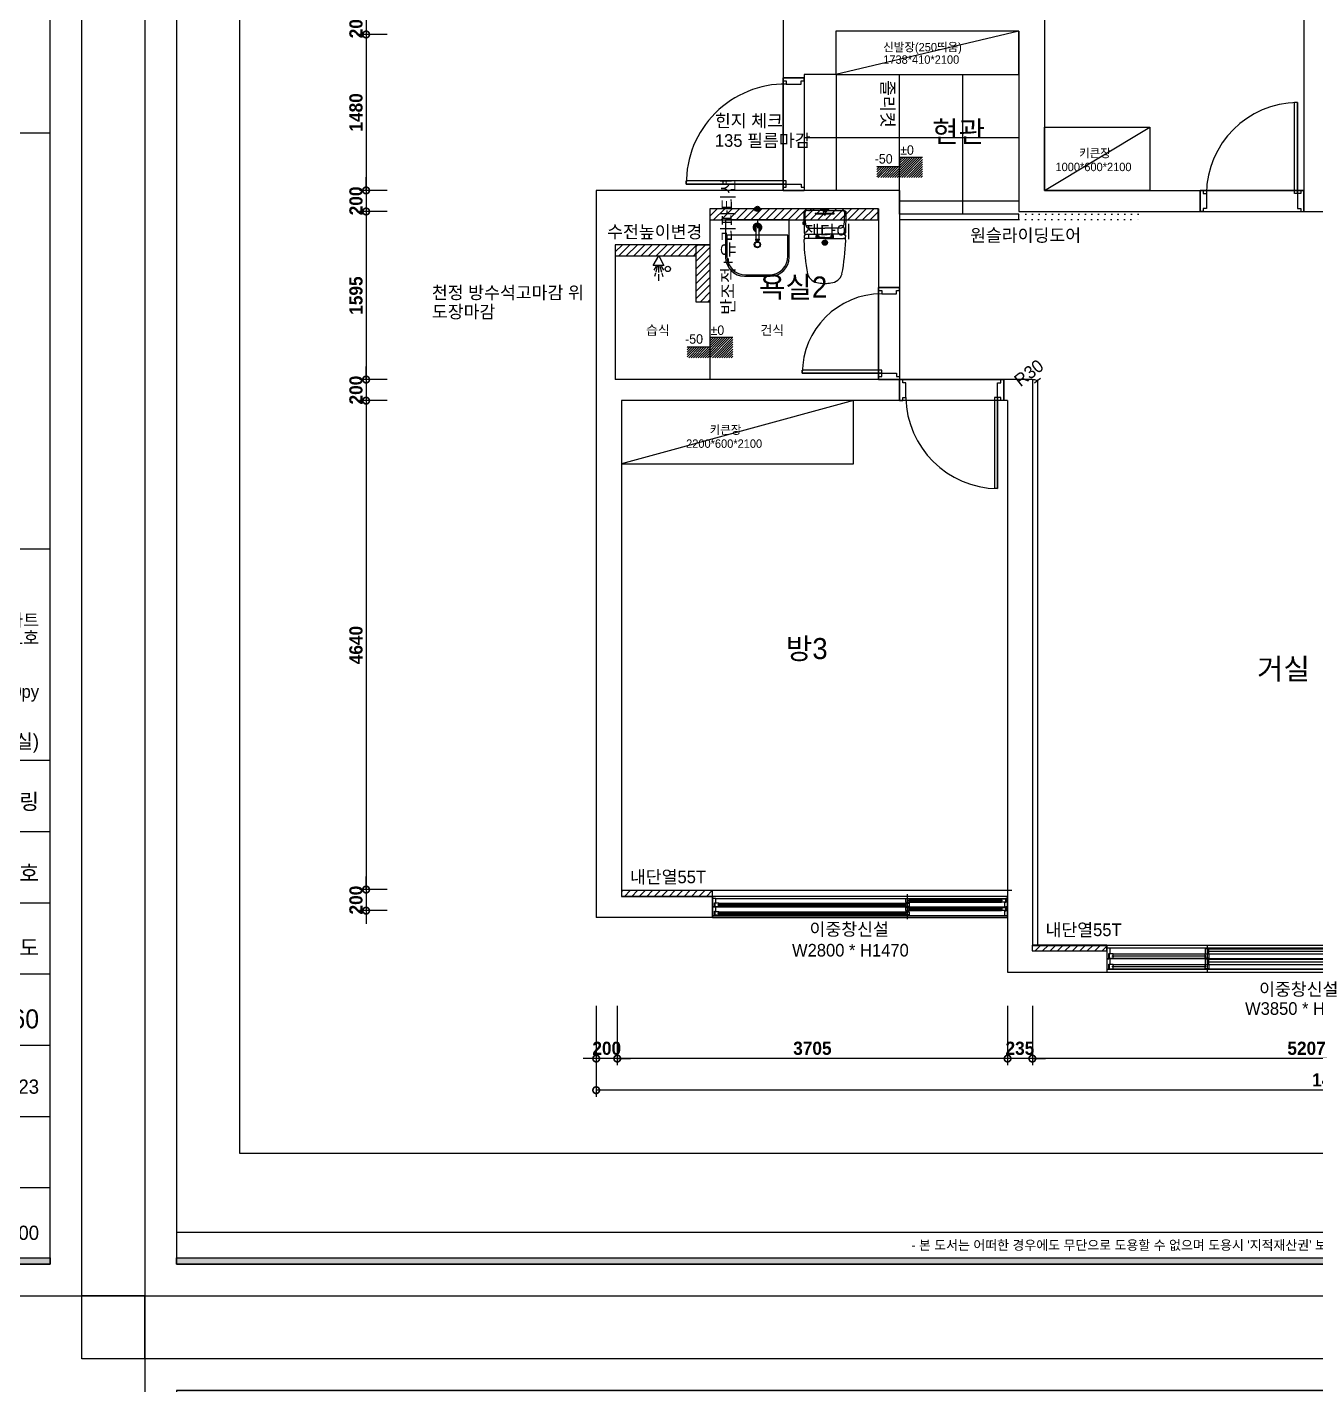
# Model space of a CAD drawing. Header units: inches. Extents: x 4138 to 127072, y -26315 to 43858.
# Drawn here: x 55220 to 67453, y 23128 to 36012 of the extents above; entities that cross this region are included whole.
import ezdxf
from ezdxf.enums import TextEntityAlignment as Align

# ---------------------------------------------------------------- set-up
doc = ezdxf.new("R2010")
doc.units = ezdxf.units.IN
doc.header["$LTSCALE"] = 50
doc.header["$MEASUREMENT"] = 0
doc.linetypes.add('DOT', pattern=[0.25, 0, -0.25])
doc.linetypes.add('HIDDEN', pattern=[0.375, 0.25, -0.125])
for name, color, linetype in [('0-ELC TEXT', 7, 'Continuous'), ('02-WAL', 2, 'Continuous'), ('03-TEXT', 3, 'Continuous'), ('03-WAL NEW', 3, 'Continuous'), ('04-WIN', 4, 'Continuous'), ('04_FUR', 6, 'Continuous'), ('06-FUR', 6, 'Continuous'), ('06-LIGHT', 4, 'Continuous'), ('07-DIM', 5, 'Continuous'), ('07-DIM WAL', 5, 'Continuous'), ('3.기호.계단선', 30, 'Continuous'), ('BATH', 4, 'Continuous'), ('CO-BATH', 6, 'Continuous'), ('FIN', 2, 'Continuous'), ('FORM(YOURNAME)-11', 1, 'Continuous'), ('HL', 6, 'HIDDEN'), ('TOILET-1', 6, 'Continuous'), ('도면층2', 2, 'Continuous'), ('도면층4', 4, 'Continuous'), ('도면층5', 5, 'Continuous'), ('욕실설비', 3, 'Continuous')]:
    doc.layers.add(name, color=color, linetype=linetype)
doc.styles.add('YOURNAME', font='HY울릉도M.TTF')
doc.styles.add('넥슨고딕', font='')
doc.styles.add('마감재', font='stylu.ttf')
doc.styles.add('코레일둥고', font='Korail_Round_Gothic_Medium.ttf')
doc.styles.get('넥슨고딕').set_extended_font_data('NEXON Lv1 Gothic Bold', bold=True)
doc.dimstyles.new('50', dxfattribs={"dimscale": 50, "dimtxt": 2.5, "dimasz": 2.5, "dimexe": 1.25, "dimexo": 2, "dimtad": 1, "dimdec": 0, "dimtxsty": '넥슨고딕', "dimblk": 'DOTSMALL', "dimcen": 2.5, "dimclrd": 1, "dimclre": 1, "dimclrt": 2, "dimadec": 0, "dimazin": 0, "dimtfac": 1, "dimtdec": 0, "dimtix": 1, "dimtmove": 0, "dimatfit": 3, "dimldrblk": 'DOTSMALL', "dimfxl": 1.25, "dimarcsym": 0})
doc.dimstyles.new('사본 벽치수 Copy of DIM-60', dxfattribs={"dimscale": 60, "dimtxt": 2, "dimasz": 0.7, "dimexe": 1, "dimexo": 1, "dimgap": 0.7, "dimtad": 1, "dimdec": 0, "dimzin": 1, "dimdsep": 46, "dimlunit": 6, "dimtxsty": '마감재', "dimblk": 'ARCHTICK', "dimcen": -0.09, "dimclrd": 256, "dimclre": 256, "dimclrt": 3, "dimadec": 0, "dimazin": 0, "dimtfac": 1, "dimtdec": 0, "dimtix": 1, "dimtmove": 2, "dimatfit": 0, "dimldrblk": 'ARCHTICK', "dimfxl": 1, "dimtolj": 1, "dimtzin": 0, "dimarcsym": 0})

# ---------------------------------------------------------------- blocks, each defined once
blk = doc.blocks.new('FORM-PLAN')
at = {"layer": 'FORM(YOURNAME)-11'}
h = blk.add_hatch(color=256, dxfattribs=at)
h.dxf.hatch_style = 1
h.paths.add_polyline_path([(-71444, 55115), (10556, 55115), (10556, 54915), (-71444, 54915)])
h.paths.add_polyline_path([(-71444, -2085), (10556, -2085), (10556, -2285), (-71444, -2285)])
at = {"layer": 'Defpoints', "color": 158}
blk.add_line((1346, -1285), (-71444, -1285), dxfattribs=at)
at = {"layer": 'Defpoints', "color": 1}
for points in [[(-72444, 58115), (-72444, 56115), (-74444, 56115)], [(-72444, -5285), (-72444, -3285), (-74444, -3285)], [(11556, -5285), (11556, -3285), (13556, -3285)]]:
    blk.add_lwpolyline(points, dxfattribs=at)
at = {"layer": 'Defpoints', "color": 158}
for points in [[(-71444, -2285), (10556, -2285), (10556, 55115), (-71444, 55115)], [(-69444, 53115), (-64, 53115), (-64, 1215), (-69444, 1215)]]:
    blk.add_lwpolyline(points, close=True, dxfattribs=at)
at = {"layer": 'FORM(YOURNAME)-11', "color": 14}
for p, q in [((1346, 33504), (10556, 33504)), ((1346, 20344), (10556, 20344)), ((1346, 13651), (10556, 13651)), ((1346, 11398), (10556, 11398)), ((1346, 9146), (10556, 9146)), ((1346, 6893), (10556, 6893)), ((1346, 4641), (10556, 4641)), ((1346, 2388), (10556, 2388)), ((1346, 136), (10556, 136))]:
    blk.add_line(p, q, dxfattribs=at)
at = {"layer": 'FORM(YOURNAME)-11', "color": 250}
blk.add_lwpolyline([(-72444, -3285), (11556, -3285), (11556, 56115), (-72444, 56115)], close=True, dxfattribs=at)
at = {"layer": 'FORM(YOURNAME)-11'}
blk.add_lwpolyline([(-71444, -2085), (10556, -2085), (10556, -2285), (-71444, -2285)], close=True, dxfattribs=at)
at = {"layer": 'FORM(YOURNAME)-11', "color": 1, "style": 'YOURNAME'}
blk.add_text("- 본 도서는 어떠한 경우에도 무단으로 도용할 수 없으며 도용시 '지적재산권' 보호에 관한 법률에 의거, 법적 분쟁이 발생합니다.  또한 본 도서에 관한 모든 저작권은 당사에 있습니다. -", height=300, dxfattribs=at).set_placement((-32990, -1685), align=Align.MIDDLE_CENTER)
at = {"layer": 'FORM(YOURNAME)-11', "color": 3, "style": 'YOURNAME'}
for tag, height, p in [('1', 450, (9905, 18188)), ('2', 450, (9905, 17544)), ('3', 450, (9905, 16257)), ('4', 450, (9905, 14326)), ('5', 515, (9905, 12009)), ('6', 515, (9905, 9757)), ('7', 515, (9905, 7504)), ('8', 515, (9905, 5252)), ('9', 515, (9905, 2999)), ('10', 515, (5655, 811)), ('11', 515, (9905, 747)), ('12', 515, (5655, -1441)), ('13', 515, (9905, -1441))]:
    blk.add_attdef(tag, text='', height=height, dxfattribs=at).set_placement(p, align=Align.MIDDLE_RIGHT)
blk = doc.blocks.new('FLOOR')
at = {"layer": '3.기호.계단선'}
h = blk.add_hatch(color=256, dxfattribs=at)
h.dxf.hatch_style = 1
edge = h.paths.add_edge_path()
edge.add_arc((40408, 42229), 25, 0, 360)
h = blk.add_hatch(color=10, dxfattribs=at)
h.dxf.hatch_style = 1
edge = h.paths.add_edge_path()
edge.add_arc((41048, 41909), 25, 0, 360)
at = {"layer": '02-WAL'}
for p, q in [((43132, 46751), (43132, 42404)), ((45595, 46751), (45595, 42204)), ((40652, 44084), (40652, 42404)), ((41152, 43915), (41152, 43505)), ((42890, 43915), (41152, 43915)), ((42890, 43915), (42890, 42204)), ((40852, 43474), (40652, 43474)), ((40852, 43505), (40852, 42404)), ((41152, 43505), (40852, 43505)), ((38878, 42404), (38878, 35504)), ((41758, 42404), (38878, 42404)), ((41758, 42404), (41758, 40409)), ((43132, 42404), (45595, 42404)), ((44610, 42404), (44610, 42204)), ((39958, 42229), (39958, 41889)), ((41558, 42229), (39958, 42229)), ((41558, 42229), (41558, 40609)), ((42890, 42204), (45795, 42204)), ((39058, 41889), (39058, 40609)), ((39958, 41889), (39058, 41889)), ((41758, 41484), (41558, 41484)), ((41758, 40609), (39058, 40609)), ((43018, 40609), (41758, 40609)), ((42748, 40609), (42748, 40409)), ((43018, 40609), (43018, 35239)), ((42783, 40409), (39119, 40409)), ((39119, 40409), (39119, 35704)), ((42783, 40409), (42783, 34986)), ((42783, 35704), (39119, 35704)), ((42783, 35504), (38878, 35504)), ((43018, 35239), (43726, 35239)), ((43726, 35239), (43726, 34986)), ((42783, 34986), (43726, 34986))]:
    blk.add_line(p, q, dxfattribs=at)
at = {"layer": '04-WIN'}
for p, q in [((45535, 43239), (45535, 42374)), ((39732, 42464), (40682, 42464)), ((40833, 40669), (41588, 40669)), ((42688, 39574), (42688, 40439)), ((39983, 35704), (39983, 35504)), ((39983, 35504), (39983, 35704)), ((42783, 35504), (42783, 35704)), ((47486, 35213), (43756, 35213)), ((44676, 35244), (44676, 35078)), ((44694, 35208), (46579, 35208)), ((47499, 35113), (43744, 35113)), ((47486, 35113), (43756, 35113)), ((43785, 35158), (44659, 35158)), ((43785, 35118), (44659, 35118)), ((43785, 35058), (44659, 35058)), ((44676, 35144), (44676, 34978)), ((44694, 35158), (46579, 35158)), ((44694, 35108), (46579, 35108)), ((44694, 35058), (46579, 35058)), ((47499, 35013), (43744, 35013)), ((43785, 35018), (44659, 35018))]:
    blk.add_line(p, q, dxfattribs=at)
at = {"layer": '04-WIN', "linetype": 'Continuous'}
for p, q in [((41833, 35568), (41833, 35725)), ((40000, 35604), (42753, 35604)), ((40013, 35684), (42765, 35684)), ((40013, 35604), (42765, 35604)), ((40042, 35639), (41815, 35639)), ((40042, 35609), (41815, 35609)), ((41833, 35488), (41833, 35645)), ((41850, 35680), (42724, 35680)), ((41850, 35650), (42724, 35650)), ((41850, 35600), (42724, 35600)), ((41850, 35570), (42724, 35570)), ((40000, 35524), (42753, 35524)), ((40042, 35559), (41815, 35559)), ((40042, 35529), (41815, 35529))]:
    blk.add_line(p, q, dxfattribs=at)
at = {"layer": '04-WIN'}
for points in [[(39983, 35504), (42783, 35504), (42783, 35704), (39983, 35704)], [(47516, 35239), (43726, 35239), (43726, 34986), (47516, 34986)], [(47516, 35213), (43726, 35213), (43726, 35013), (47516, 35013)], [(44694, 35208), (44659, 35208), (44659, 35158), (44694, 35158), (44694, 35178), (44688, 35179), (44688, 35186), (44694, 35188)], [(46582, 35181), (44690, 35181), (44690, 35185), (46582, 35185)], [(43785, 35143), (43785, 35158), (43747, 35158), (43747, 35118), (43785, 35118), (43785, 35133), (43779, 35135), (43779, 35141)], [(43785, 35043), (43785, 35058), (43747, 35058), (43747, 35018), (43785, 35018), (43785, 35033), (43779, 35035), (43779, 35041)], [(43781, 35140), (44662, 35140), (44662, 35136), (43781, 35136)], [(44694, 35158), (44694, 35118), (44659, 35118), (44659, 35133), (44664, 35135), (44664, 35141), (44659, 35143), (44659, 35158)], [(44694, 35108), (44659, 35108), (44659, 35058), (44694, 35058), (44694, 35078), (44688, 35079), (44688, 35086), (44694, 35088)], [(44694, 35058), (44694, 35018), (44659, 35018), (44659, 35033), (44664, 35035), (44664, 35041), (44659, 35043), (44659, 35058)], [(46582, 35081), (44690, 35081), (44690, 35085), (46582, 35085)], [(43781, 35040), (44662, 35040), (44662, 35036), (43781, 35036)]]:
    blk.add_lwpolyline(points, close=True, dxfattribs=at)
at = {"layer": '04-WIN', "linetype": 'Continuous'}
for points in [[(39983, 35613), (39983, 35604), (40000, 35604), (40000, 35643), (40013, 35643), (40013, 35684), (39983, 35684), (39983, 35675)], [(39983, 35533), (39983, 35524), (40000, 35524), (40000, 35563), (40013, 35563), (40013, 35604), (39983, 35604), (39983, 35595)], [(41819, 35626), (40038, 35626), (40038, 35622), (41819, 35622), (41819, 35626), (41819, 35622)], [(40042, 35630), (40045, 35629), (40045, 35628), (40046, 35626)], [(40042, 35618), (40045, 35620), (40045, 35621), (40046, 35622)], [(41815, 35630), (41812, 35629), (41812, 35628), (41811, 35626)], [(41815, 35618), (41812, 35620), (41812, 35621), (41811, 35622)], [(41850, 35670), (41853, 35669), (41853, 35668), (41854, 35667)], [(41850, 35659), (41853, 35660), (41853, 35661), (41854, 35663)], [(41850, 35590), (41853, 35589), (41853, 35588), (41854, 35587)], [(41850, 35579), (41853, 35580), (41853, 35581), (41854, 35583)], [(42724, 35670), (42721, 35669), (42721, 35668), (42720, 35667)], [(42724, 35659), (42721, 35660), (42721, 35661), (42720, 35663)], [(42724, 35590), (42721, 35589), (42721, 35588), (42720, 35587)], [(42724, 35579), (42721, 35580), (42721, 35581), (42720, 35583)], [(42783, 35675), (42783, 35684), (42765, 35684), (42765, 35645), (42753, 35645), (42753, 35604), (42783, 35604), (42783, 35613)], [(42783, 35595), (42783, 35604), (42765, 35604), (42765, 35565), (42753, 35565), (42753, 35524), (42783, 35524), (42783, 35533)], [(41819, 35546), (40038, 35546), (40038, 35542), (41819, 35542), (41819, 35546), (41819, 35542)], [(40042, 35550), (40045, 35549), (40045, 35548), (40046, 35546)], [(40042, 35538), (40045, 35540), (40045, 35541), (40046, 35542)], [(41815, 35550), (41812, 35549), (41812, 35548), (41811, 35546)], [(41815, 35538), (41812, 35540), (41812, 35541), (41811, 35542)]]:
    blk.add_lwpolyline(points, dxfattribs=at)
for points in [[(40042, 35629), (40042, 35639), (40004, 35639), (40004, 35609), (40042, 35609), (40042, 35619), (40036, 35621), (40036, 35627)], [(41850, 35670), (41850, 35680), (41815, 35680), (41815, 35650), (41850, 35650), (41850, 35660), (41845, 35661), (41845, 35668)], [(41815, 35629), (41815, 35639), (41850, 35639), (41850, 35609), (41815, 35609), (41815, 35619), (41821, 35621), (41821, 35627)], [(41850, 35590), (41850, 35600), (41815, 35600), (41815, 35570), (41850, 35570), (41850, 35580), (41845, 35581), (41845, 35588)], [(41847, 35663), (42727, 35663), (42727, 35667), (41847, 35667)], [(41847, 35583), (42727, 35583), (42727, 35587), (41847, 35587)], [(42724, 35670), (42724, 35680), (42762, 35680), (42762, 35650), (42724, 35650), (42724, 35660), (42730, 35661), (42730, 35668)], [(42724, 35590), (42724, 35600), (42762, 35600), (42762, 35570), (42724, 35570), (42724, 35580), (42730, 35581), (42730, 35588)], [(40042, 35549), (40042, 35559), (40004, 35559), (40004, 35529), (40042, 35529), (40042, 35539), (40036, 35541), (40036, 35547)], [(41815, 35549), (41815, 35559), (41850, 35559), (41850, 35529), (41815, 35529), (41815, 35539), (41821, 35541), (41821, 35547)]]:
    blk.add_lwpolyline(points, close=True, dxfattribs=at)
at = {"layer": '04-WIN'}
for points in [[(43726, 35122), (43726, 35113), (43744, 35113), (43744, 35162), (43756, 35162), (43756, 35213), (43726, 35213), (43726, 35204)], [(44694, 35188), (44696, 35187), (44697, 35186), (44697, 35185)], [(44694, 35177), (44696, 35178), (44697, 35179), (44697, 35181)], [(43726, 35022), (43726, 35013), (43744, 35013), (43744, 35062), (43756, 35062), (43756, 35113), (43726, 35113), (43726, 35104)], [(43785, 35144), (43788, 35142), (43788, 35141), (43789, 35140)], [(43785, 35132), (43788, 35133), (43788, 35134), (43789, 35136)], [(44659, 35144), (44656, 35142), (44655, 35141), (44655, 35140)], [(44659, 35132), (44656, 35133), (44655, 35134), (44655, 35136)], [(44694, 35088), (44696, 35087), (44697, 35086), (44697, 35085)], [(44694, 35077), (44696, 35078), (44697, 35079), (44697, 35081)], [(43785, 35044), (43788, 35042), (43788, 35041), (43789, 35040)], [(43785, 35032), (43788, 35033), (43788, 35034), (43789, 35036)], [(44659, 35044), (44656, 35042), (44655, 35041), (44655, 35040)], [(44659, 35032), (44656, 35033), (44655, 35034), (44655, 35036)]]:
    blk.add_lwpolyline(points, dxfattribs=at)
at = {"layer": '3.기호.계단선'}
for centre in [(40408, 42229), (39558, 41659)]:
    blk.add_circle(centre, 25, dxfattribs=at)
at = {"layer": '3.기호.계단선', "color": 10}
blk.add_circle((41048, 41909), 25, dxfattribs=at)
at = {"layer": '도면층2'}
for p, q in [((40652, 43474), (40852, 43474)), ((40652, 42404), (40852, 42404)), ((44610, 42404), (44610, 42204)), ((45595, 42404), (45595, 42204)), ((41558, 41484), (41758, 41484)), ((41558, 40609), (41758, 40609)), ((41758, 40409), (41758, 40609)), ((42748, 40409), (42748, 40609))]:
    blk.add_line(p, q, dxfattribs=at)
at = {"layer": '도면층4'}
for p, q in [((40652, 42404), (40652, 43474)), ((40652, 43474), (40852, 43474)), ((40852, 43474), (40852, 42404)), ((45535, 43240), (45505, 43240)), ((45505, 42374), (45505, 43239)), ((45535, 42374), (45535, 43240)), ((40682, 42494), (39732, 42494)), ((39732, 42464), (39732, 42494)), ((40682, 42464), (39732, 42464)), ((40852, 42404), (40652, 42404)), ((40652, 42404), (40852, 42404)), ((40682, 42464), (40682, 42494)), ((45595, 42404), (44610, 42404)), ((44610, 42404), (44610, 42204)), ((45595, 42204), (45595, 42404)), ((45595, 42404), (45595, 42204)), ((45535, 42374), (45505, 42374)), ((44610, 42204), (45595, 42204)), ((41558, 40609), (41558, 41484)), ((41558, 41484), (41758, 41484)), ((41758, 41484), (41758, 40609)), ((41588, 40699), (40833, 40699)), ((40833, 40669), (40833, 40699)), ((41588, 40669), (40833, 40669)), ((41758, 40609), (41558, 40609)), ((41558, 40609), (41758, 40609)), ((41588, 40669), (41588, 40699)), ((41758, 40609), (42748, 40609)), ((41758, 40409), (41758, 40609)), ((42748, 40609), (42748, 40409)), ((42748, 40409), (42748, 40609)), ((42748, 40409), (41758, 40409)), ((42658, 40439), (42658, 39574)), ((42688, 40439), (42658, 40439)), ((42688, 40439), (42688, 39574)), ((42688, 39574), (42658, 39574))]:
    blk.add_line(p, q, dxfattribs=at)
for points in [[(40652, 43474), (40652, 43444), (40682, 43444), (40682, 43414), (40822, 43414), (40822, 43444), (40852, 43444), (40852, 43474), (40652, 43474)], [(40652, 42404), (40652, 42434), (40682, 42434), (40682, 42464), (40822, 42464), (40822, 42434), (40852, 42434), (40852, 42404), (40652, 42404)], [(44610, 42404), (44640, 42404), (44640, 42374), (44670, 42374), (44670, 42234), (44640, 42234), (44640, 42204), (44610, 42204), (44610, 42404)], [(45595, 42404), (45565, 42404), (45565, 42374), (45535, 42374), (45535, 42234), (45565, 42234), (45565, 42204), (45595, 42204), (45595, 42404)], [(41558, 41484), (41558, 41454), (41588, 41454), (41588, 41424), (41728, 41424), (41728, 41454), (41758, 41454), (41758, 41484), (41558, 41484)], [(41558, 40609), (41558, 40639), (41588, 40639), (41588, 40669), (41728, 40669), (41728, 40639), (41758, 40639), (41758, 40609), (41558, 40609)], [(41758, 40409), (41788, 40409), (41788, 40439), (41818, 40439), (41818, 40579), (41788, 40579), (41788, 40609), (41758, 40609), (41758, 40409)], [(42748, 40409), (42718, 40409), (42718, 40439), (42688, 40439), (42688, 40579), (42718, 40579), (42718, 40609), (42748, 40609), (42748, 40409)]]:
    blk.add_lwpolyline(points, dxfattribs=at)
at = {"layer": '도면층5'}
for centre, radius, start, end in [((40674, 42473), 941, 89.5065, 180.527), ((45546, 42363), 876, 90.7421, 179.2579), ((41590, 40668), 756, 90.1416, 179.9006), ((42698, 40455), 881, 181.0226, 269.3076)]:
    blk.add_arc(centre, radius, start, end, dxfattribs=at)
blk = doc.blocks.new('_DOTSMALL')
at = {"color": 0, "linetype": 'ByBlock', "const_width": 0.5}
blk.add_lwpolyline([(-0.0625, 0, 1), (0.0625, 0, 1)], format="xyb", close=True, dxfattribs=at)
blk = doc.blocks.new('*D253')
at = {"layer": '07-DIM', "color": 1, "lineweight": -2, "transparency": 16777216}
for p, q in [((64762, 26724), (64762, 26161)), ((69969, 26724), (69969, 26161)), ((69969, 26224), (64762, 26224))]:
    blk.add_line(p, q, dxfattribs=at)
at = {"layer": 'Defpoints', "color": 0, "transparency": 16777216}
for p in [(64762, 26824), (69969, 26824), (64762, 26224)]:
    blk.add_point(p, dxfattribs=at)
at = {"layer": '07-DIM', "color": 1, "lineweight": -2, "transparency": 16777216, "xscale": 125, "yscale": 125, "zscale": 125, "rotation": 180}
blk.add_blockref('_DOTSMALL', (64762, 26224), dxfattribs=at)
at = {"layer": '07-DIM', "color": 1, "lineweight": -2, "transparency": 16777216, "xscale": 125, "yscale": 125, "zscale": 125}
blk.add_blockref('_DOTSMALL', (69969, 26224), dxfattribs=at)
at = {"layer": '07-DIM', "color": 2, "transparency": 16777216, "insert": (67365, 26321), "char_height": 125, "attachment_point": 5, "style": '넥슨고딕'}
blk.add_mtext('5207', dxfattribs=at)
blk = doc.blocks.new('*D254')
at = {"layer": '07-DIM', "color": 1, "lineweight": -2, "transparency": 16777216}
for p, q in [((64527, 26724), (64527, 26161)), ((64762, 26724), (64762, 26161)), ((64527, 26224), (64402, 26224)), ((64762, 26224), (64527, 26224)), ((64762, 26224), (64887, 26224))]:
    blk.add_line(p, q, dxfattribs=at)
at = {"layer": 'Defpoints', "color": 0, "transparency": 16777216}
for p in [(64527, 26824), (64762, 26824), (64527, 26224)]:
    blk.add_point(p, dxfattribs=at)
at = {"layer": '07-DIM', "color": 1, "lineweight": -2, "transparency": 16777216, "xscale": 125, "yscale": 125, "zscale": 125}
blk.add_blockref('_DOTSMALL', (64527, 26224), dxfattribs=at)
at = {"layer": '07-DIM', "color": 1, "lineweight": -2, "transparency": 16777216, "xscale": 125, "yscale": 125, "zscale": 125, "rotation": 180}
blk.add_blockref('_DOTSMALL', (64762, 26224), dxfattribs=at)
at = {"layer": '07-DIM', "color": 2, "transparency": 16777216, "insert": (64644, 26321), "char_height": 125, "attachment_point": 5, "style": '넥슨고딕'}
blk.add_mtext('235', dxfattribs=at)
blk = doc.blocks.new('*D255')
at = {"layer": '07-DIM', "color": 1, "lineweight": -2, "transparency": 16777216}
for p, q in [((60822, 26724), (60822, 26161)), ((64527, 26724), (64527, 26161)), ((64527, 26224), (60822, 26224))]:
    blk.add_line(p, q, dxfattribs=at)
at = {"layer": 'Defpoints', "color": 0, "transparency": 16777216}
for p in [(60822, 26824), (64527, 26824), (60822, 26224)]:
    blk.add_point(p, dxfattribs=at)
at = {"layer": '07-DIM', "color": 1, "lineweight": -2, "transparency": 16777216, "xscale": 125, "yscale": 125, "zscale": 125, "rotation": 180}
blk.add_blockref('_DOTSMALL', (60822, 26224), dxfattribs=at)
at = {"layer": '07-DIM', "color": 1, "lineweight": -2, "transparency": 16777216, "xscale": 125, "yscale": 125, "zscale": 125}
blk.add_blockref('_DOTSMALL', (64527, 26224), dxfattribs=at)
at = {"layer": '07-DIM', "color": 2, "transparency": 16777216, "insert": (62674, 26321), "char_height": 125, "attachment_point": 5, "style": '넥슨고딕'}
blk.add_mtext('3705', dxfattribs=at)
blk = doc.blocks.new('*D256')
at = {"layer": '07-DIM', "color": 1, "lineweight": -2, "transparency": 16777216}
for p, q in [((60622, 26724), (60622, 26161)), ((60822, 26724), (60822, 26161)), ((60622, 26224), (60497, 26224)), ((60822, 26224), (60622, 26224)), ((60822, 26224), (60947, 26224))]:
    blk.add_line(p, q, dxfattribs=at)
at = {"layer": 'Defpoints', "color": 0, "transparency": 16777216}
for p in [(60622, 26824), (60822, 26824), (60622, 26224)]:
    blk.add_point(p, dxfattribs=at)
at = {"layer": '07-DIM', "color": 1, "lineweight": -2, "transparency": 16777216, "xscale": 125, "yscale": 125, "zscale": 125}
blk.add_blockref('_DOTSMALL', (60622, 26224), dxfattribs=at)
at = {"layer": '07-DIM', "color": 1, "lineweight": -2, "transparency": 16777216, "xscale": 125, "yscale": 125, "zscale": 125, "rotation": 180}
blk.add_blockref('_DOTSMALL', (60822, 26224), dxfattribs=at)
at = {"layer": '07-DIM', "color": 2, "transparency": 16777216, "insert": (60722, 26321), "char_height": 125, "attachment_point": 5, "style": '넥슨고딕'}
blk.add_mtext('200', dxfattribs=at)
blk = doc.blocks.new('*D259')
at = {"layer": '07-DIM', "color": 1, "lineweight": -2, "transparency": 16777216}
for p, q in [((58438, 36143), (58438, 36268)), ((58638, 36143), (58376, 36143)), ((58438, 36143), (58438, 35943)), ((58638, 35943), (58376, 35943)), ((58438, 35943), (58438, 35818))]:
    blk.add_line(p, q, dxfattribs=at)
at = {"layer": 'Defpoints', "color": 0, "transparency": 16777216}
for p in [(58738, 36143), (58438, 35943), (58738, 35943)]:
    blk.add_point(p, dxfattribs=at)
at = {"layer": '07-DIM', "color": 1, "lineweight": -2, "transparency": 16777216, "xscale": 125, "yscale": 125, "zscale": 125}
for p, rotation in [((58438, 36143), 270), ((58438, 35943), 90)]:
    blk.add_blockref('_DOTSMALL', p, dxfattribs=dict(at, rotation=rotation))
at = {"layer": '07-DIM', "color": 2, "transparency": 16777216, "insert": (58342, 36043), "char_height": 125, "attachment_point": 5, "rotation": 90, "style": '넥슨고딕'}
blk.add_mtext('200', dxfattribs=at)
blk = doc.blocks.new('*D260')
at = {"layer": '07-DIM', "color": 1, "lineweight": -2, "transparency": 16777216}
for p, q in [((58638, 35943), (58376, 35943)), ((58438, 35943), (58438, 34463)), ((58638, 34463), (58376, 34463))]:
    blk.add_line(p, q, dxfattribs=at)
at = {"layer": 'Defpoints', "color": 0, "transparency": 16777216}
for p in [(58738, 35943), (58438, 34463), (58738, 34463)]:
    blk.add_point(p, dxfattribs=at)
at = {"layer": '07-DIM', "color": 1, "lineweight": -2, "transparency": 16777216, "xscale": 125, "yscale": 125, "zscale": 125}
for p, rotation in [((58438, 35943), 90), ((58438, 34463), 270)]:
    blk.add_blockref('_DOTSMALL', p, dxfattribs=dict(at, rotation=rotation))
at = {"layer": '07-DIM', "color": 2, "transparency": 16777216, "insert": (58342, 35203), "char_height": 125, "attachment_point": 5, "rotation": 90, "style": '넥슨고딕'}
blk.add_mtext('1480', dxfattribs=at)
blk = doc.blocks.new('*D261')
at = {"layer": '07-DIM', "color": 1, "lineweight": -2, "transparency": 16777216}
for p, q in [((58438, 34463), (58438, 34588)), ((58638, 34463), (58376, 34463)), ((58438, 34463), (58438, 34263)), ((58638, 34263), (58376, 34263)), ((58438, 34263), (58438, 34138))]:
    blk.add_line(p, q, dxfattribs=at)
at = {"layer": 'Defpoints', "color": 0, "transparency": 16777216}
for p in [(58738, 34463), (58438, 34263), (58738, 34263)]:
    blk.add_point(p, dxfattribs=at)
at = {"layer": '07-DIM', "color": 1, "lineweight": -2, "transparency": 16777216, "xscale": 125, "yscale": 125, "zscale": 125}
for p, rotation in [((58438, 34463), 270), ((58438, 34263), 90)]:
    blk.add_blockref('_DOTSMALL', p, dxfattribs=dict(at, rotation=rotation))
at = {"layer": '07-DIM', "color": 2, "transparency": 16777216, "insert": (58342, 34363), "char_height": 125, "attachment_point": 5, "rotation": 90, "style": '넥슨고딕'}
blk.add_mtext('200', dxfattribs=at)
blk = doc.blocks.new('*D262')
at = {"layer": '07-DIM', "color": 1, "lineweight": -2, "transparency": 16777216}
for p, q in [((58638, 34263), (58376, 34263)), ((58438, 34263), (58438, 32668)), ((58638, 32668), (58376, 32668))]:
    blk.add_line(p, q, dxfattribs=at)
at = {"layer": 'Defpoints', "color": 0, "transparency": 16777216}
for p in [(58738, 34263), (58438, 32668), (58738, 32668)]:
    blk.add_point(p, dxfattribs=at)
at = {"layer": '07-DIM', "color": 1, "lineweight": -2, "transparency": 16777216, "xscale": 125, "yscale": 125, "zscale": 125}
for p, rotation in [((58438, 34263), 90), ((58438, 32668), 270)]:
    blk.add_blockref('_DOTSMALL', p, dxfattribs=dict(at, rotation=rotation))
at = {"layer": '07-DIM', "color": 2, "transparency": 16777216, "insert": (58342, 33465), "char_height": 125, "attachment_point": 5, "rotation": 90, "style": '넥슨고딕'}
blk.add_mtext('1595', dxfattribs=at)
blk = doc.blocks.new('*D263')
at = {"layer": '07-DIM', "color": 1, "lineweight": -2, "transparency": 16777216}
for p, q in [((58438, 32668), (58438, 32793)), ((58638, 32668), (58376, 32668)), ((58438, 32668), (58438, 32468)), ((58638, 32468), (58376, 32468)), ((58438, 32468), (58438, 32343))]:
    blk.add_line(p, q, dxfattribs=at)
at = {"layer": 'Defpoints', "color": 0, "transparency": 16777216}
for p in [(58738, 32668), (58438, 32468), (58738, 32468)]:
    blk.add_point(p, dxfattribs=at)
at = {"layer": '07-DIM', "color": 1, "lineweight": -2, "transparency": 16777216, "xscale": 125, "yscale": 125, "zscale": 125}
for p, rotation in [((58438, 32668), 270), ((58438, 32468), 90)]:
    blk.add_blockref('_DOTSMALL', p, dxfattribs=dict(at, rotation=rotation))
at = {"layer": '07-DIM', "color": 2, "transparency": 16777216, "insert": (58342, 32568), "char_height": 125, "attachment_point": 5, "rotation": 90, "style": '넥슨고딕'}
blk.add_mtext('200', dxfattribs=at)
blk = doc.blocks.new('*D264')
at = {"layer": '07-DIM', "color": 1, "lineweight": -2, "transparency": 16777216}
for p, q in [((58638, 32468), (58376, 32468)), ((58438, 32468), (58438, 27828)), ((58638, 27828), (58376, 27828))]:
    blk.add_line(p, q, dxfattribs=at)
at = {"layer": 'Defpoints', "color": 0, "transparency": 16777216}
for p in [(58738, 32468), (58438, 27828), (58738, 27828)]:
    blk.add_point(p, dxfattribs=at)
at = {"layer": '07-DIM', "color": 1, "lineweight": -2, "transparency": 16777216, "xscale": 125, "yscale": 125, "zscale": 125}
for p, rotation in [((58438, 32468), 90), ((58438, 27828), 270)]:
    blk.add_blockref('_DOTSMALL', p, dxfattribs=dict(at, rotation=rotation))
at = {"layer": '07-DIM', "color": 2, "transparency": 16777216, "insert": (58342, 30148), "char_height": 125, "attachment_point": 5, "rotation": 90, "style": '넥슨고딕'}
blk.add_mtext('4640', dxfattribs=at)
blk = doc.blocks.new('*D265')
at = {"layer": '07-DIM', "color": 1, "lineweight": -2, "transparency": 16777216}
for p, q in [((58438, 27828), (58438, 27953)), ((58638, 27828), (58376, 27828)), ((58438, 27828), (58438, 27628)), ((58638, 27628), (58376, 27628)), ((58438, 27628), (58438, 27503))]:
    blk.add_line(p, q, dxfattribs=at)
at = {"layer": 'Defpoints', "color": 0, "transparency": 16777216}
for p in [(58738, 27828), (58438, 27628), (58738, 27628)]:
    blk.add_point(p, dxfattribs=at)
at = {"layer": '07-DIM', "color": 1, "lineweight": -2, "transparency": 16777216, "xscale": 125, "yscale": 125, "zscale": 125}
for p, rotation in [((58438, 27828), 270), ((58438, 27628), 90)]:
    blk.add_blockref('_DOTSMALL', p, dxfattribs=dict(at, rotation=rotation))
at = {"layer": '07-DIM', "color": 2, "transparency": 16777216, "insert": (58342, 27728), "char_height": 125, "attachment_point": 5, "rotation": 90, "style": '넥슨고딕'}
blk.add_mtext('200', dxfattribs=at)
blk = doc.blocks.new('*D267')
at = {"layer": '07-DIM', "color": 1, "lineweight": -2, "transparency": 16777216}
for p, q in [((60622, 26724), (60622, 25861)), ((74669, 26724), (74669, 25861)), ((74669, 25924), (60622, 25924))]:
    blk.add_line(p, q, dxfattribs=at)
at = {"layer": 'Defpoints', "color": 0, "transparency": 16777216}
for p in [(60622, 26824), (74669, 26824), (60622, 25924)]:
    blk.add_point(p, dxfattribs=at)
at = {"layer": '07-DIM', "color": 1, "lineweight": -2, "transparency": 16777216, "xscale": 125, "yscale": 125, "zscale": 125, "rotation": 180}
blk.add_blockref('_DOTSMALL', (60622, 25924), dxfattribs=at)
at = {"layer": '07-DIM', "color": 1, "lineweight": -2, "transparency": 16777216, "xscale": 125, "yscale": 125, "zscale": 125}
blk.add_blockref('_DOTSMALL', (74669, 25924), dxfattribs=at)
at = {"layer": '07-DIM', "color": 2, "transparency": 16777216, "insert": (67645, 26021), "char_height": 125, "attachment_point": 5, "style": '넥슨고딕'}
blk.add_mtext('14047', dxfattribs=at)
blk = doc.blocks.new('AC-8')
at = {"layer": 'BATH'}
for p, q in [((-51, 54), (0, 143)), ((0, 143), (45, 54)), ((45, 54), (-51, 54)), ((-25, 47), (-46, 12)), ((-14, 47), (-28, -8)), ((-2, 49), (-2, -11)), ((10, 47), (25, -8)), ((22, 47), (43, 12)), ((-31, -16), (-41, -49)), ((-2, -27), (-2, -89)), ((28, -16), (38, -49))]:
    blk.add_line(p, q, dxfattribs=at)
blk = doc.blocks.new('A$C1AC25B95')
at = {"layer": '욕실설비', "color": 8}
for p, q in [((28, 72), (28, 75)), ((53, 74), (53, 75))]:
    blk.add_line(p, q, dxfattribs=at)
at = {"layer": 'TOILET-1', "linetype": 'Continuous', "xscale": 0.873786407766195, "yscale": 0.873786407766195, "zscale": 0.873786407766195, "rotation": 180}
blk.add_blockref('AC-8', (40, 125), dxfattribs=at)
blk = doc.blocks.new('샤워PL')
at = {"layer": 'BATH', "rotation": 90}
blk.add_blockref('A$C1AC25B95', (202, -41), dxfattribs=at)
blk = doc.blocks.new('B-003')
blk.add_line((0, 0), (0, -65))
at = {"layer": 'CO-BATH'}
for p, q in [((-252, 0), (-252, -295)), ((252, 0), (-252, 0)), ((252, -295), (252, 0)), ((-102, -445), (102, -445))]:
    blk.add_line(p, q, dxfattribs=at)
at = {"layer": 'CO-BATH', "color": 8}
for p, q in [((-13, -60), (-13, -151)), ((12, -60), (12, -151)), ((-242, -120), (-242, -285)), ((242, -120), (-242, -120)), ((-15, -156), (-15, -161)), ((-15, -161), (14, -161)), ((-14, -151), (-14, -156)), ((13, -151), (13, -156)), ((14, -156), (14, -161)), ((242, -285), (242, -120)), ((-92, -435), (92, -435))]:
    blk.add_line(p, q, dxfattribs=at)
at = {"layer": 'CO-BATH', "color": 251}
for p, q in [((-15, -156), (14, -156)), ((-14, -151), (13, -151))]:
    blk.add_line(p, q, dxfattribs=at)
at = {"layer": 'CO-BATH', "color": 8}
blk.add_circle((0, -195), 25, dxfattribs=at)
at = {"layer": 'CO-BATH', "color": 251}
blk.add_circle((0, -195), 20, dxfattribs=at)
at = {"layer": 'CO-BATH', "color": 8}
for centre, radius, start, end in [((0, -60), 35, 290.9248, 249.0751), ((0, -60), 12.5, 360, 180), ((-92, -285), 150, 180, 270), ((92, -285), 150, 270, 0)]:
    blk.add_arc(centre, radius, start, end, dxfattribs=at)
at = {"layer": 'CO-BATH', "color": 251}
for radius, start, end in [(30, 294.6243, 245.3757), (25, 300, 240), (18, 313.9829, 226.017)]:
    blk.add_arc((0, -60), radius, start, end, dxfattribs=at)
at = {"layer": 'CO-BATH'}
for centre, start, end in [((-102, -295), 180, 270), ((102, -295), 270, 0)]:
    blk.add_arc(centre, 150, start, end, dxfattribs=at)
blk = doc.blocks.new('A$C4B2D31F0')
at = {"layer": 'FIN', "color": 4}
for p, q in [((185, 691), (20, 691)), ((37, 692), (25, 692)), ((37, 692), (50, 692)), ((201, 691), (366, 691)), ((48, 524), (193, 524)), ((338, 524), (193, 524)), ((13, 466), (193, 466)), ((193, 427), (14, 427)), ((373, 466), (193, 466)), ((193, 427), (372, 427))]:
    blk.add_line(p, q, dxfattribs=at)
for points in [[(20, 691), (8, 691, 0.421209), (-7, 676), (-2, 481, 0.001659)], [(366, 691), (378, 691, -0.421209), (393, 676), (388, 481, -0.001659)], [(13, 466, 0.371724), (-2, 451, 0.003515), (-1, 420, 0.320541)], [(373, 466, -0.371724), (388, 451, -0.003515), (387, 420, -0.320541)]]:
    blk.add_lwpolyline(points, format="xyb", dxfattribs=at)
for centre, radius, start, end in [((20, 675), 16, 90, 179.3116), ((1004, 663), 1000, 179.3116, 185.9437), ((25, 707), 15, 180, 270), ((50, 707), 15, 270, 0), ((366, 675), 16, 0.6884, 90), ((-618, 663), 1000, 354.0563, 0.6884), ((49, 564), 40, 185.9437, 267.5129), ((336, 564), 40, 272.4871, 354.0563), ((14, 407), 20, 90, 182.3333), ((2198, 496), 2206, 182.3333, 190.6081), ((13, 481), 15, 181.3651, 270), ((-1812, 496), 2206, 349.3919, 357.6667), ((372, 407), 20, 357.6667, 90), ((373, 481), 15, 270, 358.6349), ((149, 129), 126, 198.2964, 263.4241), ((193, 406), 406, 261.6993, 270), ((193, 406), 406, 270, 278.3007), ((237, 129), 126, 276.5759, 341.7036)]:
    blk.add_arc(centre, radius, start, end, dxfattribs=at)
at = {"layer": 'HL', "linetype": 'Continuous'}
for p, q in [((106, 666), (184, 666)), ((106, 659), (185, 659)), ((169, 697), (169, 707)), ((169, 697), (217, 697)), ((186, 693), (181, 697)), ((182, 686), (186, 693)), ((187, 651), (182, 686)), ((182, 686), (204, 686)), ((186, 693), (200, 693)), ((187, 651), (199, 651)), ((199, 651), (204, 686)), ((200, 693), (205, 697)), ((204, 686), (200, 693)), ((200, 659), (279, 659)), ((201, 666), (279, 666)), ((217, 697), (217, 707)), ((-16, 577), (-16, 565)), ((-12, 581), (-5, 581)), ((-12, 561), (-4, 561)), ((193, 434), (147, 434)), ((193, 434), (239, 434))]:
    blk.add_line(p, q, dxfattribs=at)
for points in [[(110, 427), (110, 451, -0.414214), (114, 455), (131, 455, -0.414214), (135, 451), (135, 435), (135, 427)], [(135, 435), (145, 435, -0.414214), (147, 433), (147, 427)], [(251, 435), (241, 435, 0.414214), (239, 433), (239, 427)], [(276, 427), (276, 451, 0.414214), (272, 455), (255, 455, 0.414214), (251, 451), (251, 435), (251, 427)]]:
    blk.add_lwpolyline(points, format="xyb", dxfattribs=at)
for centre in [(123, 441), (263, 441)]:
    blk.add_circle(centre, 8, dxfattribs=at)
for centre, radius, start, end in [((106, 663), 3.5, 90, 270), ((279, 663), 3.5, 270, 90), ((-12, 577), 4, 90, 180), ((-12, 565), 4, 180, 270)]:
    blk.add_arc(centre, radius, start, end, dxfattribs=at)
blk = doc.blocks.new('_ARCHTICK')
at = {"color": 0, "linetype": 'ByBlock', "const_width": 0.075}
blk.add_lwpolyline([(-0.25, -0.25), (0.25, 0.25)], dxfattribs=at)
blk = doc.blocks.new('*D291')
at = {"layer": '07-DIM WAL', "lineweight": -2, "transparency": 16777216}
for p, q in [((64782, 32638), (64806, 32656)), ((64806, 32656), (64839, 32682))]:
    blk.add_line(p, q, dxfattribs=at)
at = {"layer": 'Defpoints', "color": 0, "transparency": 16777216}
for p in [(64782, 32638), (64806, 32656)]:
    blk.add_point(p, dxfattribs=at)
at = {"layer": '07-DIM WAL', "lineweight": -2, "transparency": 16777216, "xscale": 42, "yscale": 42, "zscale": 42, "rotation": 217.9831455455151}
blk.add_blockref('_ARCHTICK', (64806, 32656), dxfattribs=at)
at = {"layer": '07-DIM WAL', "color": 3, "transparency": 16777216, "insert": (64729, 32730), "char_height": 120, "attachment_point": 5, "rotation": 37.9831, "style": '마감재'}
blk.add_mtext('\\A1;R30', dxfattribs=at)

msp = doc.modelspace()

# ---------------------------------------------------------------- hatches: boundary and pattern name
h = msp.add_hatch()
h.set_pattern_fill('ANSI31', color=8, scale=5, angle=180)
h.set_pattern_definition([(225, (-76920.057, -126042.244), (11.2253202, -11.2253202), [])])
h.paths.add_polyline_path([(63718.8, 34775.3), (63501.9, 34775.3), (63501.9, 34685.3), (63285, 34685.3), (63285, 34585.3), (63718.8, 34585.3)])
h = msp.add_hatch()
h.set_pattern_fill('ANSI31', color=8, scale=5, angle=180)
h.set_pattern_definition([(225, (-78720.057, -127752.006), (11.2253202, -11.2253202), [])])
h.paths.add_polyline_path([(61918.8, 33065.6), (61701.9, 33065.6), (61701.9, 32975.6), (61485, 32975.6), (61485, 32875.6), (61918.8, 32875.6)])
at = {"layer": '03-WAL NEW'}
h = msp.add_hatch(dxfattribs=at)
h.set_pattern_fill('_USER', color=8, scale=600, double=1, pattern_type=0)
h.set_pattern_definition([(0, (63501.9, 35563.95), (0, 600), []), (90, (63501.9, 35563.95), (-600, 4e-14), [])])
h.paths.add_polyline_path([(62595.9, 35564), (64633.9, 35564), (64633.9, 34238), (63501.9, 34238), (63501.9, 34463), (62595.9, 34463)])
h = msp.add_hatch(dxfattribs=at)
h.set_pattern_fill('_USER', color=256, scale=50, angle=45, pattern_type=0)
h.set_pattern_definition([(45, (-15464.877, -7946.31), (-35.35534, 35.35534), [])])
h.paths.add_polyline_path([(61701.9, 34288), (61701.9, 34183), (63299.8, 34183), (63299.8, 34288)])
h = msp.add_hatch(dxfattribs=at)
h.set_pattern_fill('_USER', color=256, scale=50, angle=45, pattern_type=0)
h.set_pattern_definition([(45, (-16364.877, -8286.31), (-35.35534, 35.35534), [])])
h.paths.add_polyline_path([(60801.9, 33948), (60801.9, 33843), (61571.9, 33843), (61571.9, 33948)])
h = msp.add_hatch(dxfattribs=at)
h.set_pattern_fill('_USER', color=256, scale=50, angle=45, pattern_type=0)
h.set_pattern_definition([(45, (-4095.79, -7906.31), (-35.35534, 35.35534), [])])
h.paths.add_polyline_path([(61701.9, 33948), (61701.9, 33403), (61571.9, 33403), (61571.9, 33948)])
h = msp.add_hatch(dxfattribs=at)
h.set_pattern_fill('_USER', color=256, scale=50, angle=45, pattern_type=0)
h.set_pattern_definition([(45, (-7954.79, -7423.31), (-35.35534, 35.35534), [])])
h.paths.add_polyline_path([(60862.9, 27763), (61726.9, 27763), (61726.9, 27818), (60862.9, 27818)])
h = msp.add_hatch(dxfattribs=at)
h.set_pattern_fill('_USER', color=256, scale=50, angle=45, pattern_type=0)
h.set_pattern_definition([(45, (-4055.79, -7941.31), (-35.35534, 35.35534), [])])
h.paths.add_polyline_path([(64761.9, 27245), (65470.4, 27245), (65470.4, 27300), (64761.9, 27300)])

# ---------------------------------------------------------------- linework, layer by layer
msp.add_line((63501.9, 34463), (63501.9, 35564))
msp.add_line((61701.9, 33403), (61701.9, 32668), dxfattribs=at)
for points in [[(61701.9, 34288), (61701.9, 34183), (63299.8, 34183), (63299.8, 34288), (61701.9, 34288)], [(60801.9, 33948), (60801.9, 33843), (61571.9, 33843), (61571.9, 33948), (60801.9, 33948)], [(61701.9, 33948), (61701.9, 33403), (61571.9, 33403), (61571.9, 33948), (61701.9, 33948)], [(64567.9, 27818), (61062.9, 27818)]]:
    msp.add_lwpolyline(points, dxfattribs=at)
msp.add_lwpolyline([(64761.9, 32668), (64781.9, 32668, -0.4142136), (64811.9, 32638), (64811.9, 27300), (69768.9, 27300)], format="xyb", dxfattribs=at)
for points in [[(60862.9, 27763), (61726.9, 27763), (61726.9, 27818), (60862.9, 27818)], [(64761.9, 27245), (65470.4, 27245), (65470.4, 27300), (64761.9, 27300)]]:
    msp.add_lwpolyline(points, close=True, dxfattribs=at)
at = {"layer": '04_FUR'}
for points in [[(64875.9, 34463), (64875.9, 35063), (65875.9, 35063), (65875.9, 34463), (64875.9, 34463), (65875.9, 35063)], [(63062.9, 32468), (60862.9, 32468), (60862.9, 31868), (63062.9, 31868), (63062.9, 32468), (60862.9, 31868)]]:
    msp.add_lwpolyline(points, dxfattribs=at)
at = {"layer": '06-FUR'}
msp.add_line((64633.9, 35974), (62895.9, 35564), dxfattribs=at)
for points in [[(62895.9, 35564), (64633.9, 35564), (64633.9, 35974), (62895.9, 35974)], [(63501.9, 34188), (64633.9, 34188), (64633.9, 34238), (63501.9, 34238)]]:
    msp.add_lwpolyline(points, close=True, dxfattribs=at)
at = {"layer": '06-FUR', "linetype": 'DOT', "ltscale": 5}
msp.add_lwpolyline([(64633.9, 34188), (65765.9, 34188), (65765.9, 34238), (64633.9, 34238)], close=True, dxfattribs=at)
at = {"layer": '06-LIGHT'}
for points in [[(63718.8, 34775.3), (63501.9, 34775.3), (63501.9, 34685.3), (63285, 34685.3)], [(61918.8, 33065.6), (61701.9, 33065.6), (61701.9, 32975.6), (61485, 32975.6)]]:
    msp.add_lwpolyline(points, dxfattribs=at)

# ---------------------------------------------------------------- block references
for name, p in [('FLOOR', (21744.2, -7941.3)), ('A$C4B2D31F0', (62598.9, 33580.7))]:
    msp.add_blockref(name, p)
at = {"layer": '07-DIM', "xscale": 1.181102362204724, "yscale": 1.181102362204724, "zscale": 1.181102362204724, "rotation": 90}
msp.add_blockref('샤워PL', (61215.4, 33604.3), dxfattribs=at)
at = {"layer": '07-DIM WAL'}
ref = msp.add_blockref('FORM-PLAN', (52271.7, 24959.4), dxfattribs=dict(at, xscale=0.3, yscale=0.3, zscale=0.3))
ref.add_attrib('4', '2310mm(거실)', dxfattribs={"layer": 'FORM(YOURNAME)-11', "color": 3, "height": 135, "style": 'YOURNAME'}).set_placement((55333.2, 29234.8), align=Align.MIDDLE_RIGHT)
ref.add_attrib('3', '131.23m2 / 39.70py', dxfattribs={"layer": 'FORM(YOURNAME)-11', "color": 3, "height": 120, "style": 'YOURNAME'}).set_placement((55333.2, 29707.2), align=Align.MIDDLE_RIGHT)
ref.add_attrib('2', '201호', dxfattribs={"layer": 'FORM(YOURNAME)-11', "color": 3, "height": 120, "style": 'YOURNAME'}).set_placement((55333.2, 30217.8), align=Align.MIDDLE_RIGHT)
ref.add_attrib('1', '하나 아파트', dxfattribs={"layer": 'FORM(YOURNAME)-11', "color": 3, "height": 120, "style": 'YOURNAME'}).set_placement((55333.2, 30385), align=Align.MIDDLE_RIGHT)
ref.add_attrib('5', '아파트 리모델링', dxfattribs={"layer": 'FORM(YOURNAME)-11', "color": 3, "height": 150, "style": 'YOURNAME'}).set_placement((55333.2, 28663.5), align=Align.MIDDLE_RIGHT)
ref.add_attrib('6', '하나아파트 201호', dxfattribs={"layer": 'FORM(YOURNAME)-11', "color": 3, "height": 150, "style": 'YOURNAME'}).set_placement((55333.2, 27982.7), align=Align.MIDDLE_RIGHT)
ref.add_attrib('7', '변 경 전 평 면 도', dxfattribs={"layer": 'FORM(YOURNAME)-11', "color": 3, "height": 150, "style": 'YOURNAME'}).set_placement((55333.2, 27277.3), align=Align.MIDDLE_RIGHT)
ref.add_attrib('8', 'A1:1/00 A3:1/60', dxfattribs={"layer": 'FORM(YOURNAME)-11', "color": 3, "height": 180, "style": 'YOURNAME'}).set_placement((55333.2, 26600.7), align=Align.MIDDLE_RIGHT)
ref.add_attrib('9', '24.04.23', dxfattribs={"layer": 'FORM(YOURNAME)-11', "color": 3, "height": 135, "style": 'YOURNAME'}).set_placement((55333.2, 25957.8), align=Align.MIDDLE_RIGHT)
ref.add_attrib('13', '000', dxfattribs={"layer": 'FORM(YOURNAME)-11', "color": 3, "height": 135, "style": 'YOURNAME'}).set_placement((55333.2, 24570.8), align=Align.MIDDLE_RIGHT)
for name, p, xscale, yscale, zscale in [('FORM-PLAN', (78071.7, 24959.4), 0.3, 0.3, 0.3), ('B-003', (62151.9, 34183), 1.2, 1.2, 1.2), ('FORM-PLAN', (78071.7, 6539.4), 0.3, 0.3, 0.3)]:
    msp.add_blockref(name, p, dxfattribs=dict(at, xscale=xscale, yscale=yscale, zscale=zscale))

# ---------------------------------------------------------------- texts
at = {"layer": '0-ELC TEXT', "style": '코레일둥고'}
for s, rotation, p in [('졸리컷', 270, (63329.9, 35510)), ('반조적+유리파티션', 90, (61933.9, 33283.1))]:
    msp.add_text(s, height=120, rotation=rotation, dxfattribs=at).set_placement(p)
for s, p in [('힌지 체크', (61748.6, 35063.7)), ('135 필름마감', (61748.6, 34876.7)), ('수전높이변경', (60725.9, 34009.9)), ('젠다이', (62594.8, 34012.7)), ('원슬라이딩도어', (64170.6, 33977.2)), ('천정 방수석고마감 위', (59062.3, 33433.1)), ('도장마감', (59062.3, 33251.3)), ('내단열55T', (60942, 27888.1)), ('이중창신설', (62646.9, 27391.8)), ('내단열55T', (64886.9, 27386.1)), ('이중창신설', (66914.3, 26822.2))]:
    msp.add_text(s, height=120, dxfattribs=at).set_placement(p)
for s, p in [('W2800 * H1470', (63034.9, 27192.4)), ('W3850 * H1910', (67335.5, 26639))]:
    msp.add_text(s, height=120, dxfattribs=at).set_placement(p, align=Align.CENTER)
at = {"layer": '03-TEXT', "style": '코레일둥고'}
for s, p in [('현관', (64062.5, 34920.4)), ('욕실2', (62491.3, 33446)), ('방3', (62620.7, 30015)), ('거실', (67145.9, 29821.9))]:
    msp.add_text(s, height=200, dxfattribs=at).set_placement(p, align=Align.CENTER)
at = {"layer": '06-FUR', "style": '코레일둥고'}
for s, p in [('신발장(250띄움)', (63346.4, 35782.4)), ('1738*410*2100', (63346.4, 35664.6)), ('키큰장', (65205.6, 34776.5)), ('1000*600*2100', (64981.7, 34645.7)), ('키큰장', (61699.2, 32150.9)), ('2200*600*2100', (61475.4, 32020.1))]:
    msp.add_text(s, height=80, dxfattribs=at).set_placement(p)
at = {"layer": '도면층4', "style": '코레일둥고'}
for s, p in [('-50', (63265.9, 34717.7)), ('%%P0', (63507.1, 34801.1)), ('습식', (61094.8, 33091.3)), ('%%P0', (61707.1, 33091.3)), ('건식', (62180.3, 33091.3)), ('-50', (61465.9, 33008))]:
    msp.add_text(s, height=90, dxfattribs=at).set_placement(p)

# ---------------------------------------------------------------- dimensions: what is measured, and where the dimension line sits
at = {"layer": '07-DIM'}
for base, p1, p2, picture, middle in [((58438.4, 35943), (58738.4, 36143), (58738.4, 35943), '*D259', (58341.5, 36043)), ((58438.4, 34463), (58738.4, 35943), (58738.4, 34463), '*D260', (58341.5, 35203)), ((58438.4, 34263), (58738.4, 34463), (58738.4, 34263), '*D261', (58341.5, 34363)), ((58438.4, 32668), (58738.4, 34263), (58738.4, 32668), '*D262', (58341.6, 33465.5)), ((58438.4, 32468), (58738.4, 32668), (58738.4, 32468), '*D263', (58341.5, 32568)), ((58438.4, 27828), (58738.4, 32468), (58738.4, 27828), '*D264', (58341.5, 30148)), ((58438.4, 27628), (58738.4, 27828), (58738.4, 27628), '*D265', (58341.5, 27728))]:
    dim = msp.add_linear_dim(base=base, p1=p1, p2=p2, angle=270, dimstyle='50', dxfattribs=at)
    dim.commit()
    dim.dimension.update_dxf_attribs({"geometry": picture, "text_midpoint": middle})
for base, p1, p2, picture, middle in [((60621.9, 26224), (60821.9, 26824), (60621.9, 26824), '*D256', (60721.9, 26320.8)), ((60621.9, 25924), (74668.9, 26824), (60621.9, 26824), '*D267', (67645.4, 26020.8)), ((60821.9, 26224), (64526.9, 26824), (60821.9, 26824), '*D255', (62674.4, 26320.8)), ((64526.9, 26224), (64761.9, 26824), (64526.9, 26824), '*D254', (64644.4, 26320.8)), ((64761.9, 26224), (69968.9, 26824), (64761.9, 26824), '*D253', (67365.4, 26320.8))]:
    dim = msp.add_linear_dim(base=base, p1=p1, p2=p2, dimstyle='50', dxfattribs=at)
    dim.commit()
    dim.dimension.update_dxf_attribs({"geometry": picture, "text_midpoint": middle})
at = {"layer": '07-DIM WAL'}
dim = msp.add_radius_dim(center=(64781.9, 32638), mpoint=(64805.5, 32656.4), dimstyle='사본 벽치수 Copy of DIM-60', override={"dimfxl": 1.25}, dxfattribs=at)
dim.commit()
dim.dimension.update_dxf_attribs({"geometry": '*D291', "text_midpoint": (64729.1, 32730)})

doc.saveas('drawing.dxf')
